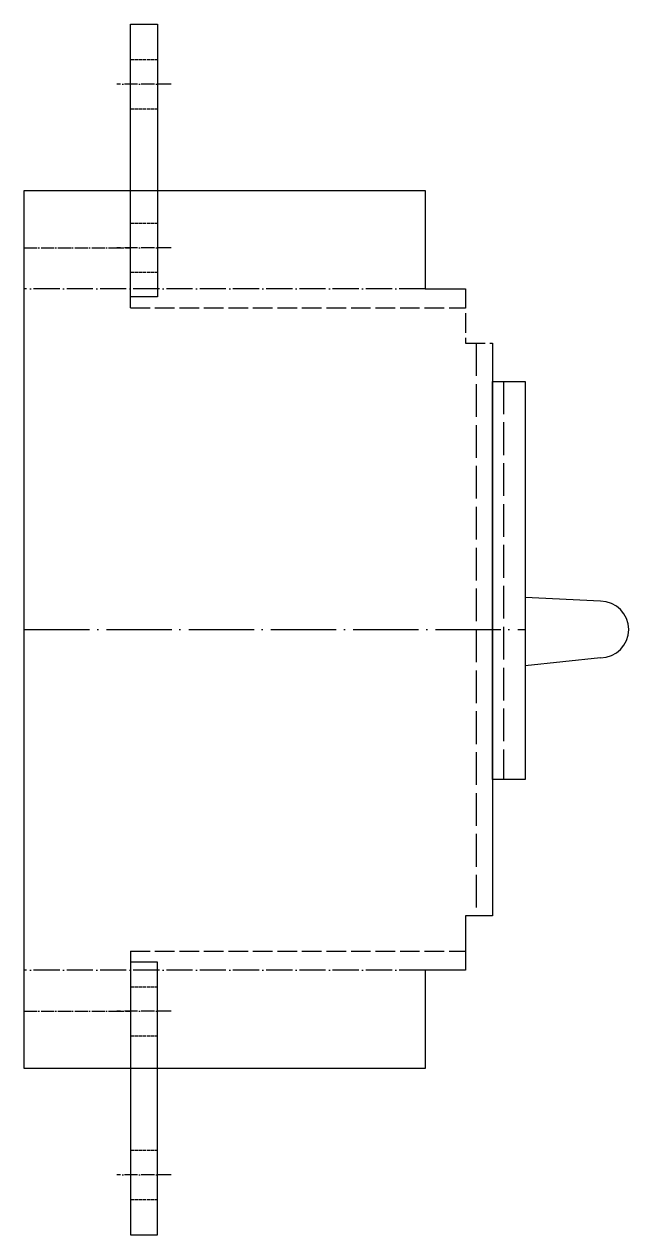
# Model space of a CAD drawing. Extents: x 0 to 111, y 0 to 222.
import ezdxf

# ---------------------------------------------------------------- set-up
doc = ezdxf.new("R2010")
doc.units = 0
doc.linetypes.add('ACAD_ISO02W100', pattern=[15, 12, -3])
doc.linetypes.add('ACAD_ISO04W100', pattern=[30, 24, -3, 0, -3])

# ---------------------------------------------------------------- blocks, each defined once
blk = doc.blocks.new('NS100_160NHL_c')
at = {"color": 6, "linetype": 'ACAD_ISO02W100', "ltscale": 0.05}
for p, q in [((-68.5, 104.5), (-63.5, 104.5)), ((-68.5, 95.5), (-63.5, 95.5)), ((-68.5, 74.5), (-63.5, 74.5)), ((-68.5, 65.5), (-63.5, 65.5)), ((-68.5, -65.5), (-63.5, -65.5)), ((-68.5, -74.5), (-63.5, -74.5)), ((-68.5, -95.5), (-63.5, -95.5)), ((-68.5, -104.5), (-63.5, -104.5))]:
    blk.add_line(p, q, dxfattribs=at)
at = {"color": 45, "linetype": 'ACAD_ISO04W100', "ltscale": 0.1}
for p, q in [((-61, 100), (-71, 100)), ((-88, 70), (-68.5, 70)), ((-61, 70), (-71, 70)), ((-88, -70), (-68.5, -70)), ((-61, -70), (-71, -70)), ((-61, -100), (-71, -100))]:
    blk.add_line(p, q, dxfattribs=at)
for p, q in [((-68.5, 59), (-68.5, 80.5)), ((-14.37, 62.5), (-7, 62.5)), ((-2, 52.5), (-2, -52.5)), ((17.81, 5.19), (4, 5.87)), ((17.81, -5.19), (4, -6.65)), ((-7, -52.5), (-7, -62.5)), ((-2, -52.5), (-7, -52.5)), ((-68.5, -59), (-68.5, -80.5)), ((-7, -62.5), (-14.37, -62.5))]:
    blk.add_line(p, q)
at = {"color": 6, "linetype": 'ACAD_ISO04W100', "ltscale": 0.2}
for p, q in [((-14.37, 62.5), (-88, 62.5)), ((-14.37, -62.5), (-88, -62.5))]:
    blk.add_line(p, q, dxfattribs=at)
at = {"linetype": 'ACAD_ISO02W100', "ltscale": 0.3}
for p, q in [((-7, 62.5), (-7, 52.5)), ((-68.5, 59), (-7, 59)), ((-7, 52.5), (-2, 52.5)), ((-68.5, -59), (-7, -59))]:
    blk.add_line(p, q, dxfattribs=at)
at = {"color": 31, "linetype": 'ACAD_ISO02W100', "ltscale": 0.5}
for p, q in [((-5, 52.5), (-5, -52.5)), ((0, 45.5), (0, -27.5))]:
    blk.add_line(p, q, dxfattribs=at)
at = {"color": 31, "linetype": 'ACAD_ISO04W100', "ltscale": 0.5}
blk.add_line((-88, 0), (4, 0), dxfattribs=at)
for points in [[(-68.5, 111), (-63.5, 111), (-63.5, 61), (-68.5, 61)], [(-2, 45.5), (4, 45.5), (4, -27.5), (-2, -27.5)], [(-68.5, -111), (-63.5, -111), (-63.5, -61), (-68.5, -61)]]:
    blk.add_lwpolyline(points, close=True)
blk.add_lwpolyline([(-14.37, -62.5), (-14.37, -80.5), (-88, -80.5), (-88, 80.5), (-14.37, 80.5), (-14.37, 62.5)])
blk.add_arc((17.81, 0), 5.19, 270, 90)

msp = doc.modelspace()

# ---------------------------------------------------------------- block references
msp.add_blockref('NS100_160NHL_c', (88, 111))

doc.saveas('drawing.dxf')
